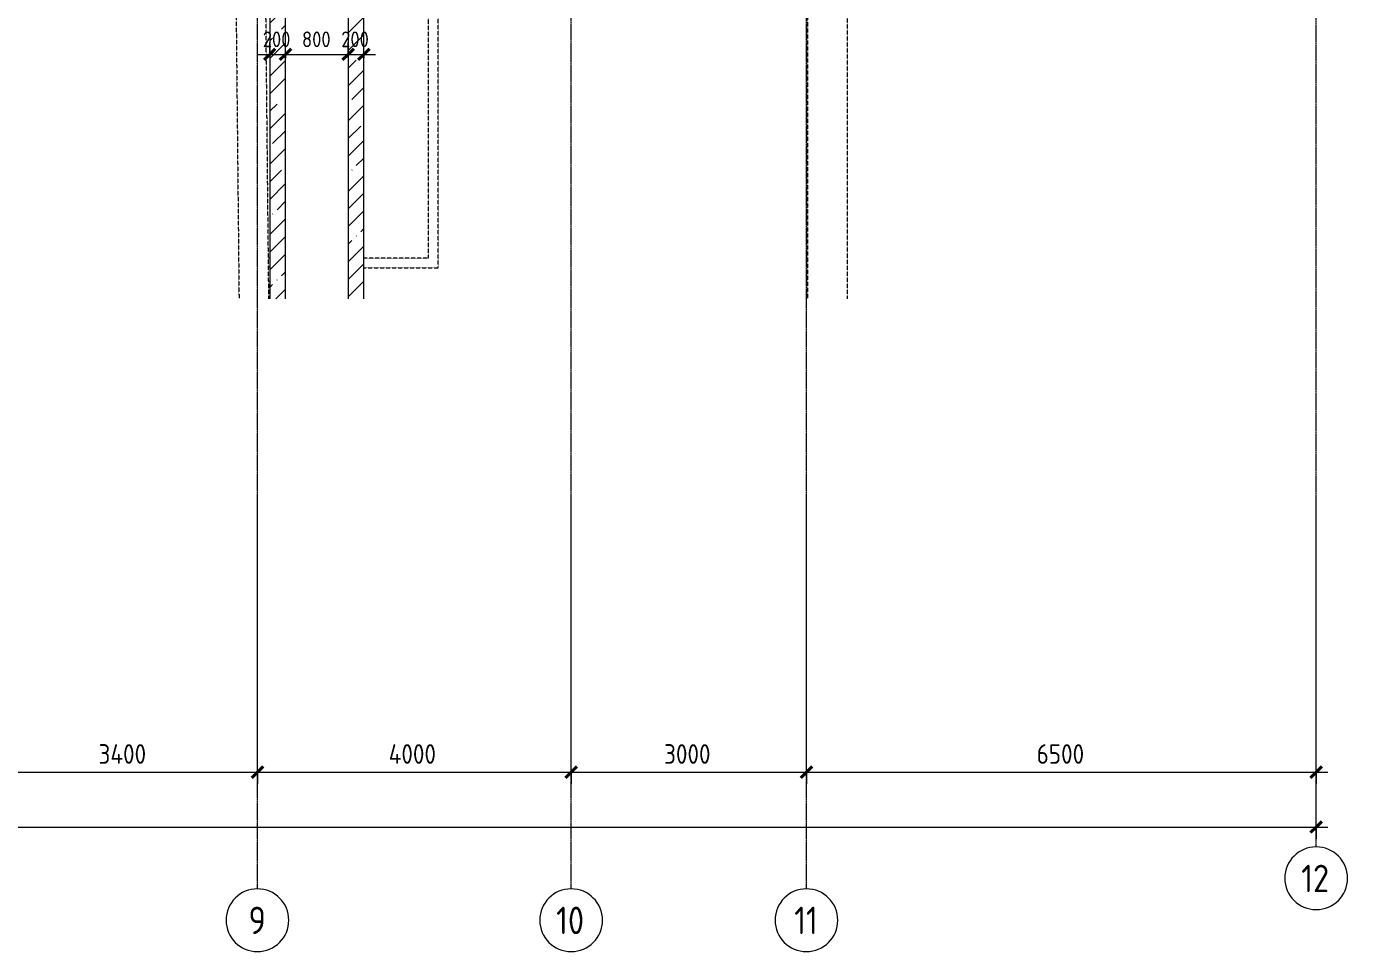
# Model space of a CAD drawing. Header units: millimetres. Extents: x -11886 to 71589, y -4690 to 48120.
# Drawn here: x 39464 to 56310, y -4690 to 7110 of the extents above; entities that cross this region are included whole.
import ezdxf

# ---------------------------------------------------------------- set-up
doc = ezdxf.new("R2010")
doc.units = ezdxf.units.MM
doc.linetypes.add('ADSK_Линия сетки', pattern=[25, 20, -2.5, 0, -2.5])
doc.linetypes.add('ADSK_Сверху', pattern=[4.5, 3, -1.5])
doc.layers.add('Линии', color=7, linetype='Continuous', lineweight=9, true_color=0x00a600)
for name, color, linetype, lineweight in [('Оси', 7, 'Continuous', 9), ('Размеры', 7, 'Continuous', 9), ('Размеры-100', 7, 'Continuous', 9), ('Стены внутренние', 250, 'Continuous', 18), ('Стены наружные', 250, 'Continuous', 18), ('Узлы', 7, 'Continuous', 18)]:
    doc.layers.add(name, color=color, linetype=linetype, lineweight=lineweight)
doc.styles.add('GOST Common', font='GOST_Common.ttf', dxfattribs={"width": 0.9, "height": 350})
doc.styles.add('GOST Common_1', font='GOST_Common.ttf', dxfattribs={"width": 0.9, "height": 250})
doc.styles.add('GOST Common_2', font='GOST_Common.ttf', dxfattribs={"width": 0.9, "height": 200})
doc.dimstyles.new('ADSK_Основной_2_5_мм', dxfattribs={"dimscale": 304.8, "dimtxt": 251.428749, "dimasz": 0.463911, "dimexe": 0.492126, "dimexo": 0.492126, "dimgap": 0.098425, "dimtad": 1, "dimdec": 1, "dimrnd": 0.1, "dimdsep": 46, "dimtxsty": 'GOST Common_1', "dimblk1": 'OBLIQUE', "dimblk2": 'OBLIQUE', "dimsah": 1, "dimcen": 0.09, "dimdle": 0.492126, "dimazin": 2, "dimtfac": 1, "dimtdec": 4, "dimtix": 1, "dimtmove": 0, "dimatfit": 3, "dimfxl": 1, "dimtvp": 1, "dimtfill": 1, "dimtolj": 1, "dimtzin": 0, "dimlwd": 20, "dimlwe": 20, "dimarcsym": 2})
doc.dimstyles.new('ADSK_Основной_2_мм_Округление_до_1_мм', dxfattribs={"dimscale": 304.8, "dimtxt": 201.142999, "dimasz": 0.463911, "dimexe": 0.492126, "dimexo": 0.492126, "dimgap": 0.098425, "dimtad": 1, "dimdec": 0, "dimdsep": 46, "dimtxsty": 'GOST Common_2', "dimblk1": 'OBLIQUE', "dimblk2": 'OBLIQUE', "dimsah": 1, "dimcen": 0.09, "dimdle": 0.492126, "dimazin": 2, "dimtfac": 1, "dimtdec": 4, "dimtix": 1, "dimtmove": 0, "dimatfit": 3, "dimfxl": 1, "dimtvp": 1, "dimtolj": 1, "dimtzin": 0, "dimlwd": 20, "dimlwe": 20, "dimarcsym": 2})
pattern_1 = [(45, (-121510.57, 9206.3), (-224.5064, 224.5064), []), (45, (-121286.07, 9206.3), (-224.5064, 224.5064), [396.875, -79.375, 3.353, -76.022])]

# ---------------------------------------------------------------- blocks, each defined once
blk = doc.blocks.new('Ось сетки - Круг_Ø8 мм-6577-00 План подвала кладочный')
at = {"layer": 'Оси', "lineweight": 20}
for start, end in [(360, 180), (180, 360)]:
    blk.add_arc((0, 0), 4, start, end, dxfattribs=at)
blk = doc.blocks.new('DIMBLOCK8-00 План подвала кладочный')
at = {"layer": 'Размеры-100', "lineweight": 20, "transparency": 16777216}
for p, q in [((39010, -2402), (39010, 926)), ((42410, -2402), (42410, 926)), ((39010, -2402), (42410, -2402)), ((39010, -2402), (39010, -2552)), ((42410, -2402), (42410, -2552))]:
    blk.add_line(p, q, dxfattribs=at)
at = {"layer": 'Размеры-100', "lineweight": 40, "transparency": 16777216}
for p, q in [((39010, -2402), (39081, -2331)), ((42410, -2402), (42481, -2331)), ((39010, -2402), (38939, -2472)), ((42410, -2402), (42339, -2472))]:
    blk.add_line(p, q, dxfattribs=at)
at = {"layer": 'Размеры-100', "color": 0, "lineweight": 20, "transparency": 16777216, "insert": (40384, -2045), "char_height": 250, "width": 782.41, "attachment_point": 1, "line_spacing_factor": 1.022761, "style": 'GOST Common_1', "bg_fill": 3, "box_fill_scale": 1.25, "bg_fill_color": 256, "bg_fill_true_color": 13158600, "bg_fill_transparency": 0}
blk.add_mtext('3400', dxfattribs=at)
blk = doc.blocks.new('_Oblique')
at = {"color": 0, "linetype": 'ByBlock', "lineweight": -2}
blk.add_line((-0.5, -0.5), (0.5, 0.5), dxfattribs=at)
blk = doc.blocks.new('DIMBLOCK9-00 План подвала кладочный')
at = {"layer": 'Размеры-100', "lineweight": 20, "transparency": 16777216}
for p, q in [((42410, -2402), (42410, 926)), ((46410, -2402), (46410, 926)), ((42410, -2402), (46410, -2402)), ((42410, -2402), (42410, -2552)), ((46410, -2402), (46410, -2552))]:
    blk.add_line(p, q, dxfattribs=at)
at = {"layer": 'Размеры-100', "lineweight": 40, "transparency": 16777216}
for p, q in [((42410, -2402), (42481, -2331)), ((46410, -2402), (46481, -2331)), ((42410, -2402), (42339, -2472)), ((46410, -2402), (46339, -2472))]:
    blk.add_line(p, q, dxfattribs=at)
at = {"layer": 'Размеры-100', "color": 0, "lineweight": 20, "transparency": 16777216, "insert": (44084, -2045), "char_height": 250, "width": 782.41, "attachment_point": 1, "line_spacing_factor": 1.022761, "style": 'GOST Common_1', "bg_fill": 3, "box_fill_scale": 1.25, "bg_fill_color": 256, "bg_fill_true_color": 13158600, "bg_fill_transparency": 0}
blk.add_mtext('4000', dxfattribs=at)
blk = doc.blocks.new('DIMBLOCK10-00 План подвала кладочный')
at = {"layer": 'Размеры-100', "lineweight": 20, "transparency": 16777216}
for p, q in [((46410, -2402), (46410, 926)), ((49410, -2402), (49410, 926)), ((46410, -2402), (49410, -2402)), ((46410, -2402), (46410, -2552)), ((49410, -2402), (49410, -2552))]:
    blk.add_line(p, q, dxfattribs=at)
at = {"layer": 'Размеры-100', "lineweight": 40, "transparency": 16777216}
for p, q in [((46410, -2402), (46481, -2331)), ((49410, -2402), (49481, -2331)), ((46410, -2402), (46339, -2472)), ((49410, -2402), (49339, -2472))]:
    blk.add_line(p, q, dxfattribs=at)
at = {"layer": 'Размеры-100', "color": 0, "lineweight": 20, "transparency": 16777216, "insert": (47595, -2045), "char_height": 250, "width": 756.84, "attachment_point": 1, "line_spacing_factor": 1.022761, "style": 'GOST Common_1', "bg_fill": 3, "box_fill_scale": 1.25, "bg_fill_color": 256, "bg_fill_true_color": 13158600, "bg_fill_transparency": 0}
blk.add_mtext('3000', dxfattribs=at)
blk = doc.blocks.new('DIMBLOCK11-00 План подвала кладочный')
at = {"layer": 'Размеры-100', "lineweight": 20, "transparency": 16777216}
for p, q in [((49410, -2402), (49410, 926)), ((55910, -2402), (55910, 926)), ((49410, -2402), (56060, -2402)), ((49410, -2402), (49410, -2552)), ((55910, -2402), (55910, -2552))]:
    blk.add_line(p, q, dxfattribs=at)
at = {"layer": 'Размеры-100', "lineweight": 40, "transparency": 16777216}
for p, q in [((49410, -2402), (49481, -2331)), ((55910, -2402), (55981, -2331)), ((49410, -2402), (49339, -2472)), ((55910, -2402), (55839, -2472))]:
    blk.add_line(p, q, dxfattribs=at)
at = {"layer": 'Размеры-100', "color": 0, "lineweight": 20, "transparency": 16777216, "insert": (52345, -2045), "char_height": 250, "width": 756.84, "attachment_point": 1, "line_spacing_factor": 1.022761, "style": 'GOST Common_1', "bg_fill": 3, "box_fill_scale": 1.25, "bg_fill_color": 256, "bg_fill_true_color": 13158600, "bg_fill_transparency": 0}
blk.add_mtext('6500', dxfattribs=at)
blk = doc.blocks.new('DIMBLOCK16-00 План подвала кладочный')
at = {"layer": 'Размеры-100', "lineweight": 20, "transparency": 16777216}
for p, q in [((-5940, -3102), (-5940, 926)), ((55910, -3102), (55910, 926)), ((-6090, -3102), (56060, -3102)), ((-5940, -3102), (-5940, -3252)), ((55910, -3102), (55910, -3252))]:
    blk.add_line(p, q, dxfattribs=at)
at = {"layer": 'Размеры-100', "lineweight": 40, "transparency": 16777216}
for p, q in [((-5940, -3102), (-5869, -3031)), ((55910, -3102), (55981, -3031)), ((-5940, -3102), (-6011, -3172)), ((55910, -3102), (55839, -3172))]:
    blk.add_line(p, q, dxfattribs=at)
at = {"layer": 'Размеры-100', "color": 0, "lineweight": 20, "transparency": 16777216, "insert": (24614, -2745), "char_height": 250, "width": 889.8, "attachment_point": 1, "line_spacing_factor": 1.022761, "style": 'GOST Common_1', "bg_fill": 3, "box_fill_scale": 1.25, "bg_fill_color": 256, "bg_fill_true_color": 13158600, "bg_fill_transparency": 0}
blk.add_mtext('61850', dxfattribs=at)
blk = doc.blocks.new('DIMBLOCK122-00 План подвала кладочный')
at = {"layer": 'Размеры-100', "lineweight": 20, "transparency": 16777216}
for p, q in [((42417, 6753), (42767, 6753)), ((42567, 6753), (42567, 6903)), ((42567, 6753), (42567, 6703)), ((42767, 6753), (42767, 6903)), ((42767, 6753), (42767, 6703))]:
    blk.add_line(p, q, dxfattribs=at)
at = {"layer": 'Размеры-100', "lineweight": 40, "transparency": 16777216}
for p, q in [((42567, 6753), (42496, 6683)), ((42567, 6753), (42638, 6824)), ((42767, 6753), (42696, 6683)), ((42767, 6753), (42838, 6824))]:
    blk.add_line(p, q, dxfattribs=at)
at = {"layer": 'Размеры-100', "color": 0, "lineweight": 20, "transparency": 16777216, "insert": (42478, 7045), "char_height": 200, "width": 454.11, "attachment_point": 1, "line_spacing_factor": 1.022761, "style": 'GOST Common_2'}
blk.add_mtext('200', dxfattribs=at)
blk = doc.blocks.new('DIMBLOCK123-00 План подвала кладочный')
at = {"layer": 'Размеры-100', "lineweight": 40, "transparency": 16777216}
for p, q in [((42767, 6753), (42696, 6683)), ((42767, 6753), (42838, 6824)), ((43567, 6753), (43496, 6683)), ((43567, 6753), (43638, 6824))]:
    blk.add_line(p, q, dxfattribs=at)
at = {"layer": 'Размеры-100', "lineweight": 20, "transparency": 16777216}
for p, q in [((42767, 6753), (42767, 6903)), ((42767, 6753), (43567, 6753)), ((42767, 6753), (42767, 6703)), ((43567, 6753), (43567, 6903)), ((43567, 6753), (43567, 6703))]:
    blk.add_line(p, q, dxfattribs=at)
at = {"layer": 'Размеры-100', "color": 0, "lineweight": 20, "transparency": 16777216, "insert": (42978, 7045), "char_height": 200, "width": 454.11, "attachment_point": 1, "line_spacing_factor": 1.022761, "style": 'GOST Common_2'}
blk.add_mtext('800', dxfattribs=at)
blk = doc.blocks.new('DIMBLOCK124-00 План подвала кладочный')
at = {"layer": 'Размеры-100', "lineweight": 40, "transparency": 16777216}
for p, q in [((43567, 6753), (43496, 6683)), ((43567, 6753), (43638, 6824)), ((43767, 6753), (43696, 6683)), ((43767, 6753), (43838, 6824))]:
    blk.add_line(p, q, dxfattribs=at)
at = {"layer": 'Размеры-100', "lineweight": 20, "transparency": 16777216}
for p, q in [((43567, 6753), (43567, 6903)), ((43567, 6753), (43917, 6753)), ((43567, 6753), (43567, 6703)), ((43767, 6753), (43767, 6903)), ((43767, 6753), (43767, 6703))]:
    blk.add_line(p, q, dxfattribs=at)
at = {"layer": 'Размеры-100', "color": 0, "lineweight": 20, "transparency": 16777216, "insert": (43478, 7045), "char_height": 200, "width": 454.11, "attachment_point": 1, "line_spacing_factor": 1.022761, "style": 'GOST Common_2'}
blk.add_mtext('200', dxfattribs=at)

msp = doc.modelspace()

# ---------------------------------------------------------------- hatches: boundary and pattern name
at = {"layer": 'Узлы', "lineweight": 9}
h = msp.add_hatch(dxfattribs=at)
h.set_pattern_fill('FP_7', color=256, style=0, pattern_type=2)
h.set_pattern_definition(pattern_1)
h.paths.add_polyline_path([(43767.08, 3635.32), (43767.08, 9320.68), (43567.08, 9320.68), (43567.08, 3635.32)])
h = msp.add_hatch(dxfattribs=at)
h.set_pattern_fill('FP_7', color=256, style=0, pattern_type=2)
h.set_pattern_definition(pattern_1)
h.paths.add_polyline_path([(42750.34, 3635.32), (42767.08, 3635.32), (42767.08, 9120.68), (42567.08, 9120.68), (42567.08, 3635.32)])

# ---------------------------------------------------------------- linework, layer by layer
at = {"layer": 'Линии', "color": 18, "lineweight": 18, "true_color": 0x000000}
for p, q in [((43567.08, 9320.68), (43567.08, 3635.32)), ((42567.08, 9120.68), (42567.08, 3635.32)), ((42767.08, 3635.32), (42767.08, 9120.68)), ((43767.08, 3635.32), (43767.08, 9120.68))]:
    msp.add_line(p, q, dxfattribs=at)
at = {"layer": 'Оси', "linetype": 'ADSK_Линия сетки'}
for p, q in [((46409.91, -3890.07), (46409.91, 44534.79)), ((49409.91, -3890.07), (49409.91, 44534.79)), ((55909.91, -3354.68), (55909.91, 44534.79)), ((42409.91, -3890.07), (42409.91, 21668.8))]:
    msp.add_line(p, q, dxfattribs=at)
at = {"layer": 'Стены внутренние', "color": 253, "linetype": 'ADSK_Сверху', "true_color": 0xaaaaaa}
for p, q in [((42555.38, 3635.32), (42499.48, 9120.68)), ((44588.34, 8791.8), (44588.34, 4155.85)), ((44712.34, 4031.85), (44712.34, 8791.8)), ((42124.44, 8631.41), (42175.36, 3635.32)), ((42567.08, 4155.85), (42550.08, 4155.85)), ((42551.22, 4043.85), (42567.08, 4043.85)), ((44588.34, 4155.85), (43767.08, 4155.85)), ((43767.08, 4031.85), (44712.34, 4031.85))]:
    msp.add_line(p, q, dxfattribs=at)
at = {"layer": 'Стены наружные', "color": 253, "linetype": 'ADSK_Сверху', "true_color": 0xaaaaaa}
for p, q in [((49933.4, 3635.32), (49933.4, 8532.3)), ((49423.4, 7524.79), (49423.4, 3635.32))]:
    msp.add_line(p, q, dxfattribs=at)

# ---------------------------------------------------------------- block references
at = {"layer": 'Оси', "lineweight": 20, "xscale": 99.99999999999993, "yscale": 99.99999999999993, "zscale": 99.99999999999993}
for p in [(55909.91, -3754.68), (42409.91, -4290.07), (46409.91, -4290.07), (49409.91, -4290.07)]:
    msp.add_blockref('Ось сетки - Круг_Ø8 мм-6577-00 План подвала кладочный', p, dxfattribs=at)

# ---------------------------------------------------------------- texts
at = {"layer": 'Оси', "char_height": 350, "attachment_point": 1, "style": 'GOST Common'}
for s, insert, width in [('12', (55718.73, -3582.14), 461.772), ('\\fGOST Common|b0|i0|c204|p34|;\\W.9;9', (42296.13, -4117.53), 274.1771), ('10', (46218.73, -4117.53), 461.772), ('11', (49254.28, -4117.53), 375.1897)]:
    msp.add_mtext(s, dxfattribs=dict(at, insert=insert, width=width))

# ---------------------------------------------------------------- dimensions: what is measured, and where the dimension line sits
at = {"layer": 'Размеры', "lineweight": 20}
for base, p1, p2, override, picture, middle in [((42767.08, 6753.21), (42567.08, 6853.19), (42767.08, 6853.19), {"dimpost": '<>', "dimfxl": 200}, 'DIMBLOCK122-00 План подвала кладочный', (42667.08, 6883.21)), ((43567.08, 6753.21), (42767.08, 6853.19), (43567.08, 6853.19), {"dimpost": '<>', "dimfxl": 800}, 'DIMBLOCK123-00 План подвала кладочный', (43167.08, 6883.21)), ((43767.08, 6753.21), (43567.08, 6853.19), (43767.08, 6853.19), {"dimpost": '<>', "dimfxl": 200}, 'DIMBLOCK124-00 План подвала кладочный', (43667.08, 6883.21))]:
    dim = msp.add_linear_dim(base=base, p1=p1, p2=p2, dimstyle='ADSK_Основной_2_мм_Округление_до_1_мм', override=override, dxfattribs=at)
    dim.commit()
    dim.dimension.update_dxf_attribs({"geometry": picture, "text_midpoint": middle})

# ---------------------------------------------------------------- next in the draw order: dimensions: what is measured, and where the dimension line sits
dim = msp.add_linear_dim(base=(42409.91, -2401.64), p1=(39009.91, 1075.56), p2=(42409.91, 1075.56), dimstyle='ADSK_Основной_2_5_мм', override={"dimpost": '<>', "dimfxl": 3400}, dxfattribs=at)
dim.commit()
dim.dimension.update_dxf_attribs({"geometry": 'DIMBLOCK8-00 План подвала кладочный', "text_midpoint": (40709.91, -2246.64)})

# ---------------------------------------------------------------- next in the draw order: dimensions: what is measured, and where the dimension line sits
dim = msp.add_linear_dim(base=(46409.91, -2401.64), p1=(42409.91, 1075.56), p2=(46409.91, 1075.56), dimstyle='ADSK_Основной_2_5_мм', override={"dimpost": '<>', "dimfxl": 4000}, dxfattribs=at)
dim.commit()
dim.dimension.update_dxf_attribs({"geometry": 'DIMBLOCK9-00 План подвала кладочный', "text_midpoint": (44409.91, -2246.64)})

# ---------------------------------------------------------------- next in the draw order: dimensions: what is measured, and where the dimension line sits
dim = msp.add_linear_dim(base=(49409.91, -2401.64), p1=(46409.91, 1075.56), p2=(49409.91, 1075.56), dimstyle='ADSK_Основной_2_5_мм', override={"dimpost": '<>', "dimfxl": 3000}, dxfattribs=at)
dim.commit()
dim.dimension.update_dxf_attribs({"geometry": 'DIMBLOCK10-00 План подвала кладочный', "text_midpoint": (47909.91, -2246.64)})

# ---------------------------------------------------------------- next in the draw order: dimensions: what is measured, and where the dimension line sits
dim = msp.add_linear_dim(base=(55909.91, -2401.64), p1=(49409.91, 1075.56), p2=(55909.91, 1075.56), dimstyle='ADSK_Основной_2_5_мм', override={"dimpost": '<>', "dimfxl": 6500}, dxfattribs=at)
dim.commit()
dim.dimension.update_dxf_attribs({"geometry": 'DIMBLOCK11-00 План подвала кладочный', "text_midpoint": (52659.91, -2246.64)})

# ---------------------------------------------------------------- next in the draw order: dimensions: what is measured, and where the dimension line sits
dim = msp.add_linear_dim(base=(55909.91, -3101.64), p1=(-5940.09, 1075.56), p2=(55909.91, 1075.56), dimstyle='ADSK_Основной_2_5_мм', override={"dimpost": '<>', "dimfxl": 61850}, dxfattribs=at)
dim.commit()
dim.dimension.update_dxf_attribs({"geometry": 'DIMBLOCK16-00 План подвала кладочный', "text_midpoint": (24984.91, -2946.64)})

doc.saveas('drawing.dxf')
